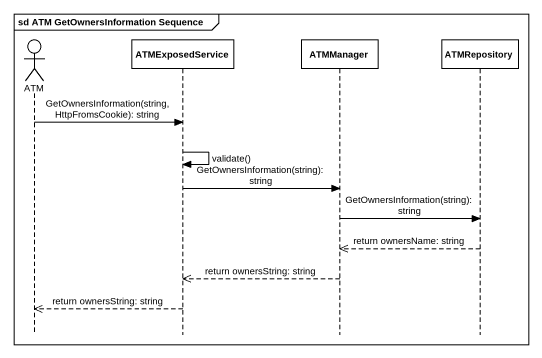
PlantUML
@startuml
mainframe sd ATM GetOwnersInformation Sequence
hide footbox
actor ATM
participant ATMExposedService
participant ATMManager
participant ATMRepository

ATM -> ATMExposedService : GetOwnersInformation(string, HttpFromsCookie): string
ATMExposedService -> ATMExposedService : validate()
ATMExposedService -> ATMManager : GetOwnersInformation(string): string
ATMManager -> ATMRepository : GetOwnersInformation(string): string
ATMRepository -->> ATMManager : return ownersName: string
ATMManager -->> ATMExposedService : return ownersString: string
ATMExposedService -->> ATM : return ownersString: string
@enduml
